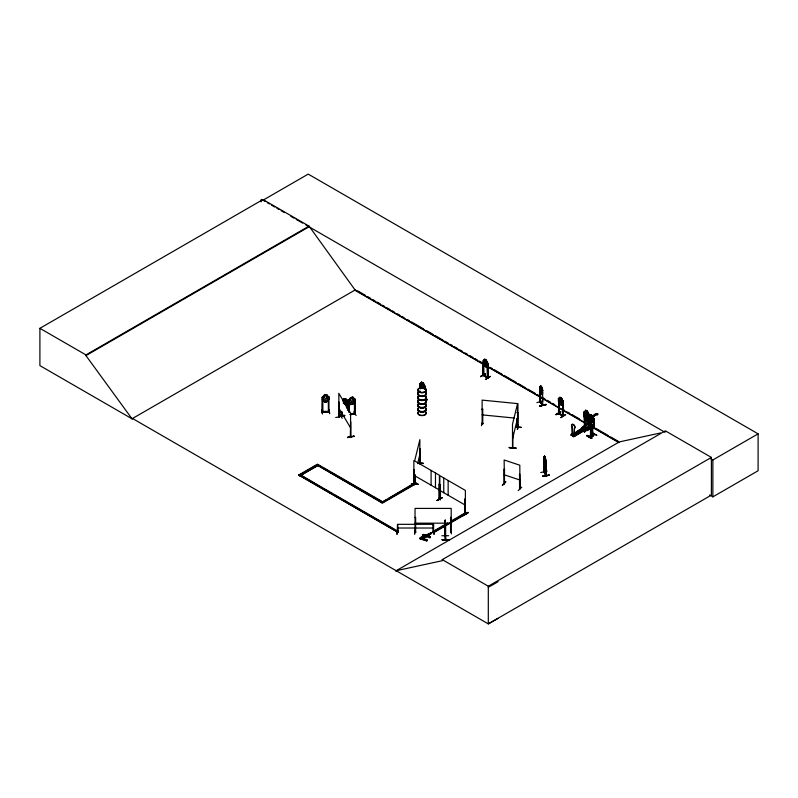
<?xml version="1.0" encoding="UTF-8"?>
<svg xmlns="http://www.w3.org/2000/svg" width="798" height="798" viewBox="0 0 798 798"><rect width="100%" height="100%" fill="white"/><g stroke="black" fill="none" stroke-linecap="round" stroke-linejoin="round"><path stroke-width="1.2" d="M445.164 522.441L445.264 520.865M445.124 521.792L445.234 520.057L445.174 536.326L445.154 521.094M545.972 460.935L544.555 456.087L543.787 457.204L544.346 472.296M540.854 392.885C543.219 396.466 538.371 388.706 539.907 387.05L540.835 385.903L539.867 387.13L540.416 387.389L539.867 387.13L539.887 401.903L542.71 405.414L542.64 390.242M542.411 390.242C542.849 391.279 542.211 386.661 540.775 385.923M589.273 424.845C587.807 424.137 591.697 426.122 588.924 426.8L588.116 426.262L589.193 425.095L588.116 426.262M589.523 416.177L589.473 425.933L589.343 424.027L589.872 424.327M591.358 415.439L590.62 421.144L591.198 421.404L591.308 418.501M593.403 428.097L594.041 428.167L590.041 421.763L593.532 427.878M593.532 427.269L593.024 426.99L593.373 427.479M585.971 419.598L589.143 425.743C594.301 429.863 594.57 428.037 594.071 426.77M574.041 435.279L574.38 428.356A2.264 1.317 59.5 0 0 574.48 425.683A2.264 1.317 59.5 0 0 572.196 424.396A2.264 1.317 59.5 0 0 572.196 427L572.525 434.312L573.303 433.982L572.385 434.421L574.919 435.688L574.73 434.621L573.433 436.167L571.378 435.01L572.685 433.474M574.141 435.219L574.48 428.297A2.264 1.317 59.5 0 0 574.38 425.743A2.264 1.317 59.5 0 0 572.096 424.456A2.264 1.317 59.5 0 0 572.096 427.06L572.216 434.272L572.765 434.242M411.529 483.548L418.252 484.366L411.529 483.797M418.242 484.316L411.519 483.857M509.244 447.678L515.957 448.177M509.244 447.439L515.967 447.947M593.602 418.681L594.211 418.86L593.612 418.711L593.662 427.868L593.802 422.022M445.244 524.755L445.154 523.458L445.314 528.406L445.404 527.368M558.59 413.394L563.348 416.167L563.298 401.374L562.71 401.105M424.516 386.042L424.516 388.576M542.371 405.075L542.899 405.274M349.344 400.157L349.155 412.386M354.502 399.17L354.422 399.2M328.477 397.055L328.447 397.105M445.284 526.111L445.224 526.66L445.124 523.548M572.356 434.032L572.914 433.673M545.882 463.229L545.204 464.386L544.485 463.129L545.204 457.364L544.485 456.107L543.807 457.264M445.374 524.645L445.164 520.057L445.344 539.777L445.663 539.179M579.198 430.98L580.156 431.548L580.595 430.76M579.198 431.139C580.256 429.294 581.253 432.406 579.228 431.09M339.23 402.581L338.801 402.292L339.28 417.364L338.781 417.015M350.581 436.795L350.581 413.065L338.801 393.324L339.03 417.424L339.03 402.242M350.352 436.037L350.691 435.908M419.13 391.628L419.678 391.219M420.446 391.628L419.319 391.359L419.957 391.998M419.987 391.648L419.199 391.658M424.466 388.955L424.197 389.005M424.885 388.905L424.426 388.995M335.679 417.563L341.973 416.117M411.479 484.057L411.529 483.538M420.027 448.995L420.117 463.369M414.721 484.007L415.14 483.159L414.82 483.748M415.13 483.768L414.721 483.468M419.798 463.738L419.848 462.86M423.409 463.379L417.763 462.87M512.815 432.815L512.765 447.957L512.525 447.02M517.832 412.496L517.742 427.648L517.772 403.628L482.122 400.107L482.142 424.027L482.76 423.658M517.503 427.249L517.593 403.509L512.506 424.177L512.506 447.598M517.513 427.588L517.872 426.691L517.503 427.628M521.084 427.469L515.448 427.03M502.461 485.304L505.862 481.653L502.321 485.304M414.78 460.326L419.878 439.648L419.788 463.778M417.613 463.608L419.878 454.421M512.506 438.94L517.593 418.272M544.306 471.748L543.827 471.448L545.962 475.159M543.857 471.977L544.306 472.286L544.296 458.77M482.73 409.145L482.082 409.214L482.73 409.145L482.8 423.908L482.032 423.997L482.71 423.349M481.443 425.753L482.521 421.923M517.054 427.05L517.842 426.83L517.194 426.93M517.164 418.471L517.124 427.439L517.842 427.369M517.643 429.394L518.421 425.224M518.431 425.464L517.274 429.364M574.73 434.621L574.73 435.399L572.695 434.272L573.014 433.703M341.843 415.908L341.115 415.908L344.826 415.319M344.826 415.708L341.225 416.376M354.92 413.324L354.212 413.843L354.761 413.145M445.124 535.967L445.374 539.747M485.064 359.838L484.556 362.571L485.593 364.078L486.132 362.452L485.124 359.808M586.261 413.334L585.752 416.067L586.779 417.573L587.318 415.938L586.211 413.364M586.749 435.688C590.251 435.209 596.126 442.062 586.749 435.688L591.547 438.431M586.969 435.518L591.807 438.311L586.989 435.259M421.683 384.526L422.252 382.791L423.269 385.424M343.379 401.414L344.058 399.289L344.766 399.15L345.474 402.032L344.058 403.219L343.379 402.451M343.379 403.549L344.058 401.414L344.786 401.324M351.449 397.813L350.771 399.948L351.449 401.753L352.866 400.556L352.866 399.529L352.157 397.673L351.429 397.773M571.378 435.01L572.954 433.962M591.936 418.631A5.406 3.102 -65.5 0 1 596.555 414.531L597.892 414.052L597.133 414.79A5.406 3.102 -65.5 0 0 592.515 418.89L593.223 419.13L591.198 421.404M342.671 400.796L343.31 399.02L345.504 398.631L347.649 400.546L347.669 405.065L346.242 406.91M559.987 397.364L559.149 400.995L561.253 403.598L562.291 402.8L561.513 398.302L559.937 397.394L558.371 398.781L558.42 401.055M424.915 388.746L424.915 386.292L423.349 383.04L421.653 382.142L420.885 385.833L423.01 388.426M339.998 414.621L342.202 418.322M504.416 469.054L504.346 483.837L504.536 468.935M519.957 488.845L519.807 465.214L504.146 459.997L504.416 483.817M480.635 376.606L485.433 373.833M560.824 411.987L556.036 414.531M581.842 427.728L586.63 424.755L581.872 427.519M591.448 418.471L591.787 417.723A6.314 3.621 -65.5 0 1 596.834 413.683L597.313 413.783M592.036 418.701L590.739 418.232L592.016 418.731L592.365 417.982A6.314 3.621 -65.5 0 1 597.403 413.943L597.892 414.052M593.902 433.932L588.884 436.626M411.309 485.563L416.107 482.541L411.349 485.334M442.172 497.842L437.284 500.595M414.132 484.027L413.633 483.778L414.182 484.057M439.828 498.9L440.137 499.099M440.446 498.979L439.957 498.72M440.237 484.875L439.798 484.625L440.406 484.775L440.287 499.668L439.738 499.388L440.456 499.568L439.957 499.259M439.798 499.448L439.798 475.658L465.374 490.421L465.424 514.181L464.875 513.902L465.533 514.002M321.933 410.032L322.472 413.992L322.003 409.773M483.528 375.11L482.99 374.831L483.698 375.559L483.648 363.22M483.698 375.02L483.199 374.701M487.329 377.334C491.179 378.641 476.685 371.888 487.428 377.324M487.728 378.112L487.289 363.12M414.88 530.211L414.611 534.181L414.95 530.261M558.371 413.514L558.919 413.803L559.029 401.374M558.829 413.773L558.7 412.885M562.72 415.489C566.39 416.666 552.206 409.992 562.64 415.568M584.186 426.491L588.984 429.264L589.094 414.371L588.415 414.042L588.495 420.366M584.256 426.561L589.094 429.134L588.705 428.327L588.445 428.955L588.934 414.471L587.398 411.219L585.772 410.282L584.116 411.728L584.655 426.8L584.834 416.835M588.435 428.975L588.665 419.04M589.333 425.364L589.532 418.451M593.772 426.74L589.872 424.706L594.291 426.611M344.387 404.037L345.853 402.332L344.736 404.317M420.057 463.748L420.117 448.646M341.763 411.389C344.098 414.451 338.681 417.464 343.898 415.648M350.292 414.381L354.332 413.254M590.53 426.332L590.979 426.052L591.039 435.808L590.47 435.578L591.408 435.538L591.368 426.272L590.5 426.272L590.5 435.608M591.897 436.516L592.804 436.476L591.897 436.516L592.385 427.01M592.734 436.456L592.764 427.169M348.656 402.671L350.701 404.576L352.876 404.147L354.94 401.374L352.896 404.187L350.731 404.616L348.566 402.661L348.566 400.317L350.701 397.554L352.896 397.165L355.04 399.08L354.97 413.863L350.222 414.631M349.235 412.516L349.235 400.207L348.566 400.317L350.761 397.653L352.876 397.125M345.504 405.653L347.579 402.721L345.504 400.766L343.339 401.195M322.222 411.429L328.257 411.479L322.242 411.569M322.222 411.968L328.995 411.698M328.257 411.858C327.908 410.86 329.674 411.369 328.397 411.878L328.287 396.945M541.702 394.072L542.71 392.985M541.712 394.152L542.68 392.925M345.135 404.217L346.522 402.551L345.504 398.631M539.927 401.903L540.166 401.254L540.446 402.192L540.166 387.359M540.426 401.594L539.887 401.334L540.226 401.703M540.106 401.653L540.426 402.132L540.854 385.983M590.5 424.386C582.899 420.795 585.722 414.641 591.218 423.838L590.51 424.496L586.43 421.005M586.211 419.578C585.273 417.414 587.687 423 589.692 423.259L590.201 422.91L587.827 419.778M587.408 419.668C592.266 425.324 585.084 419.608 587.448 419.618M590.47 422.012L589.842 421.823M588.734 424.566L589.143 425.743L589.413 425.125L593.991 428.057M591.158 423.788L590.46 424.436M591.218 423.838L590.37 422.192M592.994 427L593.822 428.386M591.847 419.718L592.375 419.11M423.269 386.451L422.731 387.05L421.683 385.554M322.222 397.364L324.477 394.89L326.771 394.801L329.035 397.085M324.477 401.913L326.771 401.863L329.025 399.389L329.025 397.045M397.504 532.525L398.112 532.096M398.112 532.366L298.711 475.01L317.494 464.167L382.352 501.613L381.414 502.61L413.384 483.698L414.312 484.236L382.352 502.69L317.494 465.244L382.352 503.149L414.312 484.695L413.863 469.463L413.693 484.376L414.272 484.426M414.99 531.767L415.718 531.747L415.01 531.588M415.698 532.306L414.99 532.306L415.04 508.416L451.199 508.416L451.199 532.326L450.541 532.316L450.591 517.393L451.199 517.523L450.591 517.393M432.905 532.366L433.663 532.366M422.98 534.7L423.748 534.939L423.748 535.847L422.98 535.608L423.239 534.421L430.152 536.595L429.893 537.772L424.346 536.037L424.346 535.129L430.152 536.595M424.346 535.129L421.563 538.091L427 539.797L426.74 540.974L420.107 538.889L420.107 537.992L423.748 534.939M422.98 535.608L423.239 534.421M420.107 538.889L420.337 537.742M431.07 532.865L424.436 535.887L421.563 538.999L425.913 540.356M428.646 535.837L421.663 538.859M431.219 533.074L424.436 535.887M428.915 533.722L424.815 536.894L430.88 532.815M428.865 534.321L427.409 535.408L431.07 533.603M427.598 536.186L431.738 533.074L430.82 532.855M426.74 540.974L427 539.797M591.867 427.209L592.764 427.289M519.538 474.102L519.548 488.895M518.211 490.6L521.732 487.209M339.12 417.035L339.06 416.476M350.372 436.466L350.601 421.653L350.811 436.706M546.181 475.598L544.186 471.997M594.061 421.304L592.415 422.77L590.819 421.793L589.183 418.581L589.173 416.227L590.809 414.77L592.435 415.688L593.991 418.98L594.091 428.057L589.263 425.304M589.223 416.277L590.839 414.84L590.021 418.491L592.126 421.085L593.163 420.287L593.153 418.521L592.355 415.768L590.809 414.77M592.445 422.661L594.011 421.254M484.556 366.142L486.201 367.09L487.807 365.674M558.371 401.045L559.917 404.337L561.593 405.244L563.139 403.778M561.593 405.244L563.089 403.808M587.318 418.202L588.884 416.805L587.258 413.673M587.338 420.616L588.834 419.179M421.653 387.269L421.653 382.142L420.037 383.579L420.037 385.913L421.115 388.087M420.087 383.629L421.733 382.192M329.005 411.289L328.397 411.359M579.298 430.92L580.475 430.82M482.73 423.529L482.032 423.459L482.69 423.499M414.97 531.618L415.06 532.306M414.97 532.156L415.648 532.116M432.935 532.256L433.663 532.236L432.626 531.717L433.563 532.715L465.523 514.261L465.104 499.049L464.935 513.962L465.104 499.049M432.975 524.984L433.593 525.124L432.975 524.984L432.935 532.525L433.663 532.096M450.591 531.618L451.249 531.598L451.129 532.326M450.521 531.907L451.249 532.136M451.179 531.767L450.541 531.777M428.795 534.022L426.222 536.057L430.641 534.241M574.53 433.514L584.495 427.888L571.208 435.219M572.276 434.242L572.495 433.364L571.198 434.132L571.198 435.09L573.812 436.785L586.65 429.204L584.026 427.519L574.221 433.334L584.026 427.329L586.45 428.696L573.303 436.526L586.45 428.696M571.528 435.528L584.685 428.117M574.919 434.73L573.622 435.499L573.423 436.576L586.46 428.885L573.173 436.316M585.991 428.616L586.311 429.045M347.539 400.546L346.96 400.706L346.96 408.047M420.187 383.599C421.035 383.04 419.149 386.661 420.187 388.516M423.349 383.04L424.057 387.619L423.299 388.207L423.299 383.07C425.653 387.658 424.267 384.407 424.855 388.616M420.137 385.893L421.164 388.057M578.091 430.83C585.233 433.972 574.63 431.219 579.388 430.062L581.812 431.628L579.388 430.062M580.555 429.384C587.697 432.516 577.094 429.763 581.852 428.616L585.552 431.04L581.852 428.616M582.72 428.097C589.862 431.239 579.268 428.486 584.026 427.329M571.198 435.09L572.605 433.942M572.036 435.379L572.146 433.693L572.894 434.112L572.894 435.728L572.774 434.182M573.433 436.167L586.011 428.735M427.439 399.339L425.524 400.756M425.793 400.905L427.489 399.638M414.182 484.595L414.302 469.713M439 483.977L439.1 498.74M439.169 498.551L439.429 498.451M437.015 500.456L442.212 497.613L437.065 500.436M465.533 499.299L464.935 499.139M465.354 514.191L464.885 513.343L465.424 513.643M465.354 513.653L465.134 513.274M463.119 515.219C477.982 506.411 452.825 521.792 467.887 512.436M463.119 515.528L467.927 512.715M132.588 418.521L132.069 418.83L39.9 365.614L39.9 328.327L262.981 199.53L309.035 226.113L355.09 289.993L483.159 363.938M262.981 199.53L262.981 200.218L308.218 174.104L758.1 433.843L758.1 470.75L712.863 496.865L709.631 494.989M39.9 328.327L85.955 354.911L309.035 226.113M498.072 618.33L488.306 623.896L132.528 418.491L131.999 418.79L85.955 355.599L309.035 226.802M131.999 418.79L355.609 289.694M486.122 360.147L484.526 359.16L483.768 361.085L483.768 362.841L485.872 365.444L486.91 364.656L486.122 360.147C484.216 357.494 483.109 361.494 483.049 360.606L483.049 375.429L487.738 378.082L487.738 363.319L486.201 360.068L487.698 363.359L487.748 365.624M482.93 362.92L484.526 366.182L486.182 367.02M298.711 475.468L316.447 465.234M300.686 475.409L318.422 465.164L320.557 466.401M480.685 376.676L485.473 373.604L480.685 376.377M483.688 375.499L483.428 360.686M487.259 377.424L487.787 378.112M558.839 398.87L558.311 398.731L559.967 397.284L561.563 398.272L563.139 401.514L562.959 415.888M560.984 398.292L561.513 400.596L560.984 402.232L559.947 399.698L560.455 397.993L561.034 398.262M561.593 398.222L563.298 401.374M383.549 501.383L386.751 499.538M388.875 498.311L413.384 484.157L414.312 484.695M561.513 405.204L559.987 404.267M558.63 412.885L558.919 413.264M556.066 414.83L560.864 411.758L556.066 414.521M560.864 417.603L565.682 414.551L560.934 417.603M585.772 410.282L584.954 413.992L587.059 416.596L588.096 415.798L588.096 414.042L587.398 411.219L585.712 410.312M584.834 411.908L584.236 411.758M586.779 411.289L588.096 416.386L588.096 418.142L587.059 418.94L584.954 416.337L586.261 410.99L586.839 411.259M584.116 414.152L585.742 412.726L586.779 415.229L587.318 413.593L585.662 412.686C581.463 413.903 587.617 420.805 588.834 416.875M587.258 420.576L585.692 419.658L584.066 416.446L585.662 419.708L587.288 420.646M588.425 414.242L589.094 414.371M589.173 416.227L589.383 425.464M591.308 415.469L591.877 415.738M589.183 418.581L590.789 421.843M397.324 532.406L398.262 531.408L397.324 531.947L298.711 475.01M584.236 425.982L588.984 428.726M584.834 426.661L584.615 412.037M589.832 425.623L589.961 418.701M588.445 428.566L584.884 426.322M591.508 427.808L586.73 430.601M591.717 427.947L586.929 430.74M589.682 436.775L594.51 434.052M432.626 531.717L447.548 523.109M450.74 521.264L464.596 513.264L465.523 513.802L433.593 532.326M432.626 532.176L446.481 524.186M450.74 521.722L456.067 518.65M458.202 517.413L464.596 513.722L465.523 514.261M395.688 571.029L619.298 441.922L660.495 432.965M396.207 570.72L442.262 560.705L442.262 559.637L665.342 430.84L711.397 457.424L711.397 495.099L488.306 623.896L488.306 586.221L711.397 457.424M665.342 431.908L664.824 432.217L305.824 224.946M710.729 458.72L712.863 459.957L758.1 433.843M488.306 587.298L498.072 581.732M482.152 423.838L482.71 423.888M424.386 536.306L429.913 533.792M589.283 425.494L593.981 428.147M429.713 533.932L431.03 533.543M541.393 387.08L541.393 391.01C540.605 390.471 540.406 386.082 541.463 387.06M542.889 390.561L541.712 387.13L542.151 391.808L541.553 392.426L540.326 389.474M536.934 402.631L542.969 400.796M542.68 404.845L540.446 401.803M539.727 405.883L546.061 404.786L539.747 405.933M545.922 404.536L539.747 406.172L545.922 404.307M347.01 400.676L347.579 400.586L345.474 398.701L343.369 399.12M430.252 533.363L431.668 533.114M347.529 437.184L354.033 436.326L347.639 437.633M353.933 436.147L347.549 437.474M348.656 411.399L348.576 400.197L349.295 400.057M350.222 414.252L354.272 413.284M343.898 416.027L341.195 416.566L341.185 411.509M350.292 414.761L354.93 413.843L354.851 398.95M356.117 415.549L353.903 411.618M544.555 456.087L544.086 472.386M544.954 457.294L544.954 461.224L544.505 458.491L545.024 457.284M544.565 463.069L543.787 459.548L545.194 464.306M545.912 475.109L546.181 475.648L545.692 460.596M546.161 460.855L545.204 457.364L545.074 462.65L544.156 459.628M547.189 471.039L540.745 472.566M546.061 475.309L545.972 460.516M542.849 475.977L549.413 475.269L542.869 476.027M549.313 475.049L542.869 476.226M542.969 476.456L549.413 475.259M397.244 530.461L397.005 534.391L397.334 530.48M589.503 423.928L590.051 424.217L589.413 424.097M483.159 375.25L487.957 378.013L487.907 363.22M562.889 415.349L563.109 416.267L558.43 413.524M322.302 397.204L322.971 397.165L322.302 397.204L322.262 412.127L322.991 412.077L322.831 411.369M322.312 397.334L322.262 412.127L328.966 411.858L328.916 396.935M354.472 399.02L354.432 413.963M341.354 416.586L341.265 411.638M591.857 432.706L596.874 435.389L591.807 432.466M414.102 484.576L413.963 483.688M440.037 498.77L440.227 499.668M440.037 499.309L439.967 484.536M584.405 426.421L584.405 411.658L584.116 416.456M584.655 426.262L584.186 425.952L584.565 426.77M325.983 395.229L325.245 395.259L324.527 397.294L325.245 399.2L326.741 398.232L325.983 395.19M329.135 409.793L329.614 413.703L329.135 409.783M445.404 525.024L445.314 521.383L445.284 524.356M445.234 527.039L445.314 528.326M448.656 535.707L441.863 535.737M442.132 539.558L448.915 539.947L442.132 539.618M448.905 539.707L442.132 539.857L448.915 539.927M398.042 524.984C396.985 524.306 398.94 530.78 397.973 532.545M451.249 530.261L451.339 533.892M433.643 530.48L434.062 534.391L433.733 530.461M433.593 532.096L433.055 532.525M415.04 523.179L451.199 523.179M397.434 528.017L433.593 528.017M519.797 488.975L519.658 473.982M419.788 391.309L420.356 391.439M515.478 426.721L521.134 427.259M509.234 447.708L515.967 448.227M417.813 462.94L423.419 463.409M417.723 463.179L423.379 463.528M517.164 412.546L517.772 412.596L517.124 412.676M482.122 414.87L514.082 418.032M540.156 401.833L542.889 405.324M590.989 426.102L590.939 435.828M445.414 535.937L445.633 539.408M445.603 538.82L445.653 539.737L445.613 524.635M424.775 536.835L425.693 537.054M420.107 537.992L426.74 540.066M420.337 538.65L420.935 538.83L420.935 537.932M504.146 474.76L519.807 479.977M439.01 498.171L439.189 499.069M558.67 413.444L558.6 398.661M572.445 434.262L572.954 434.172M596.974 414.621L597.552 414.88M592.645 418.87L593.223 419.13M420.516 383.868L420.626 388.766M572.146 435.309L572.894 435.728M504.575 483.688L504.266 468.845M262.981 200.218L265.126 201.455M267.27 202.692L269.415 203.929M271.549 205.166L274.761 207.021M276.906 208.258L279.051 209.495M281.195 210.732L284.407 212.587M290.831 216.298L294.043 218.153M296.188 219.39L302.612 223.091M563.129 401.474L562.62 401.035L562.69 416.007M558.75 399.01L558.46 413.564M585.742 417.294L587.398 418.242M487.738 363.319L487.229 362.881L487.309 377.853M357.763 290.931L365.294 295.28M367.449 296.527L370.681 298.392M372.826 299.629L374.98 300.876M377.135 302.113L380.367 303.978M382.521 305.225L384.666 306.472M386.821 307.709L390.052 309.574M392.207 310.821L394.352 312.058M397.584 313.923L399.738 315.17M401.893 316.407L404.037 317.654M407.269 319.519L409.424 320.756M411.578 322.003L423.419 328.836M426.641 330.701L433.105 334.432M435.249 335.669L442.79 340.018M444.935 341.265L448.167 343.13M450.321 344.367L452.476 345.614M454.631 346.861L457.853 348.716M460.007 349.963L462.162 351.21M465.384 353.065L467.538 354.312M469.693 355.559L472.925 357.424M475.079 358.661L477.224 359.908M479.379 361.145L482.61 363.01M490.142 367.359L492.296 368.606M494.451 369.843L501.982 374.192M504.137 375.439L515.977 382.272M518.121 383.519L525.663 387.868M527.807 389.105L535.348 393.464M537.493 394.701L540.725 396.566M542.879 397.813L545.034 399.05M547.189 400.297L550.411 402.162M552.565 403.399L554.72 404.646M562.251 408.995L564.405 410.232M567.637 412.097L569.782 413.344M571.937 414.581L579.468 418.94M595.617 428.257L608.535 435.708M610.679 436.955L618.221 441.304M486.391 365.803L618.769 442.232M354.382 289.893L482.88 364.078M487.199 366.571L588.695 425.174M594.091 428.287L618.929 442.631M413.863 475.249L439.429 490.012M439.798 490.421L465.374 505.184M322.681 467.628L330.143 471.937M332.277 473.164L371.698 495.927M373.823 497.154L381.284 501.463M398.262 531.408L300.577 475.01L322.043 487.867M324.188 489.104L331.709 493.443M333.853 494.68L341.364 499.019M343.509 500.266L393.963 529.393M442.262 559.637L488.306 586.221M439.429 498.93L439.429 475.249L413.863 460.486L413.863 484.226M588.495 429.005L588.495 422.83M483.039 375.389L483.209 362.97M350.541 436.287L350.492 436.765M322.222 399.658L324.487 401.953L326.771 401.863M468.147 512.865L463.369 515.628M354.033 436.366L353.913 435.858M350.701 397.554L349.704 401.913L351.12 403.03L352.517 402.751L353.913 401.085L352.866 397.234M345.504 400.766L346.522 404.686M338.801 408.087L350.581 427.828M590.041 421.763L593.882 428.366M587.378 421.633L589.772 425.763M585.782 419.329L589.622 425.933M585.592 419.469L586.47 421.025M544.066 457.583L543.837 472.067L545.942 475.658L545.942 460.895M587.318 411.299L588.884 414.501M326.741 394.9L327.838 398.91L326.372 400.367L324.896 400.426L323.409 399.09L323.409 397.334L324.477 394.89L326.771 394.801M344.766 401.274L345.474 404.167M591.827 415.768L592.375 418.082M445.294 524.426L445.394 524.994M445.214 521.293L445.244 523.727M415.04 517.523L415.648 517.383L415.578 532.326M594.211 418.86L594.141 428.077M712.863 459.957L712.863 496.865M588.665 414.122L588.665 416.586M562.859 401.125L562.72 416.027M558.74 398.81L558.869 413.773M545.732 474.74L545.702 475.369M517.124 418.601L517.124 427.439M448.147 480.476L448.147 495.239M443.758 477.942L443.758 492.705M440.406 484.775L440.456 499.568M435.479 472.975L435.479 487.738M433.563 532.715L433.593 524.326L397.434 524.326L397.364 532.505M431.09 470.431L431.09 485.194M429.893 536.864L429.893 537.772M425.075 386.192L425.075 388.656M420.785 386.212L420.785 388.666M420.356 383.499L420.356 388.417M415.1 474.89L415.01 484.117L415.02 475.239M414.87 474.87L414.77 484.097M347.459 400.416L347.539 410.391M346.881 400.536L346.881 407.918M322.831 397.165L322.861 412.117M318.422 465.164L299.639 476.007M261.175 199.39L261.175 201.834M85.955 354.911L85.955 355.599M425.743 396.686A4.289 2.474 0 0 1 422.032 400.406A4.289 2.474 0 0 1 418.312 396.686M425.693 396.945A4.229 2.444 0 0 1 422.032 400.606A4.229 2.444 0 0 1 418.361 396.945M425.673 400.137A4.209 2.434 0 0 1 422.032 403.778A4.209 2.434 0 0 1 418.381 400.137M425.703 400.357A4.239 2.444 0 0 1 422.032 404.017A4.239 2.444 0 0 1 418.361 400.357M425.743 392.616A4.289 2.474 0 0 1 422.032 396.327A4.289 2.474 0 0 1 418.312 392.616M425.693 396.257A4.229 2.444 0 0 1 422.032 399.918A4.229 2.444 0 0 1 418.361 396.257M425.683 392.875A4.219 2.434 0 0 1 422.032 396.526A4.219 2.434 0 0 1 418.371 392.875M425.743 396.476A4.289 2.474 0 0 1 422.032 400.197A4.289 2.474 0 0 1 418.312 396.476M425.743 392.407A4.289 2.474 0 0 1 422.032 396.117A4.289 2.474 0 0 1 418.312 392.407M425.693 392.187A4.229 2.444 0 0 1 422.032 395.848A4.229 2.444 0 0 1 418.361 392.187M425.743 408.297A4.289 2.474 0 0 1 422.032 412.017A4.289 2.474 0 0 1 418.312 408.297M425.693 408.556A4.229 2.444 0 0 1 422.032 412.217A4.229 2.444 0 0 1 418.361 408.556M425.673 411.748A4.209 2.434 0 0 1 422.032 415.389A4.209 2.434 0 0 1 418.381 411.748M425.673 400.726A4.209 2.434 0 0 1 422.032 404.377A4.209 2.434 0 0 1 418.381 400.726M425.703 411.968A4.239 2.444 0 0 1 422.032 415.628A4.239 2.444 0 0 1 418.361 411.968M425.703 400.526A4.239 2.444 0 0 1 422.032 404.197A4.239 2.444 0 0 1 418.361 400.526M425.743 404.227A4.289 2.474 0 0 1 422.032 407.938A4.289 2.474 0 0 1 418.312 404.227M425.693 407.868A4.229 2.444 0 0 1 422.032 411.529A4.229 2.444 0 0 1 418.361 407.868M425.683 404.486A4.219 2.434 0 0 1 422.032 408.137A4.219 2.434 0 0 1 418.371 404.486M425.743 408.087A4.289 2.474 0 0 1 422.032 411.808A4.289 2.474 0 0 1 418.312 408.087M425.743 404.017A4.289 2.474 0 0 1 422.032 407.728A4.289 2.474 0 0 1 418.312 404.017M425.693 403.798A4.229 2.444 0 0 1 422.032 407.459A4.229 2.444 0 0 1 418.361 403.798M587.707 422.002L588.326 421.743L590.051 423.419L588.645 420.965L588.086 421.284L586.42 419.718L587.927 421.364L587.707 422.002M583.308 431L584.595 432.097L583.308 431M585.273 414.052L586.121 416.317L585.233 417.623L586.38 416.795L587.537 418.96L586.67 416.616L587.498 415.349L586.41 416.117L585.343 414.072M490.301 376.417L485.473 379.449L490.301 376.417M594.719 434.421L589.922 437.184L594.739 434.461M592.296 426.96L592.335 436.725L592.296 426.96M419.908 392.117A4.239 2.444 0 0 0 426.262 390.003A4.239 2.444 0 0 0 419.908 387.878A4.239 2.444 0 0 0 419.908 392.117M419.918 392.446A4.219 2.434 0 0 0 426.252 390.342A4.219 2.434 0 0 0 419.918 388.227A4.219 2.434 0 0 0 419.918 392.446M419.908 392.257A4.239 2.444 0 0 0 426.262 390.132A4.239 2.444 0 0 0 419.908 388.018A4.239 2.444 0 0 0 419.908 392.257"/></g></svg>
